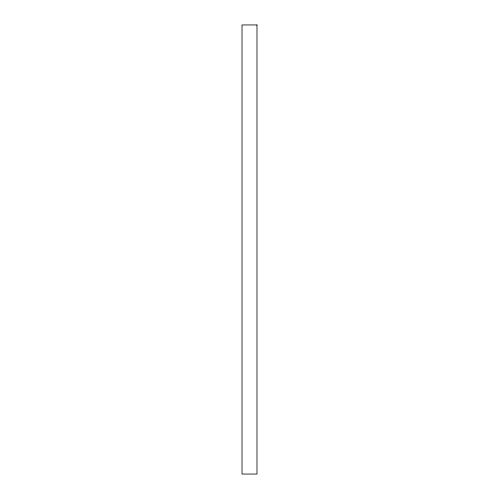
<?xml version="1.0" encoding="UTF-8"?>
<svg xmlns="http://www.w3.org/2000/svg" width="499" height="499" viewBox="0 0 499 499"><rect width="100%" height="100%" fill="white"/><g stroke="black" fill="none" stroke-linecap="round" stroke-linejoin="round"><path stroke-width="0.75" d="M256.985 24.95L242.015 24.95L242.015 474.05L256.985 474.05L256.985 24.95"/></g></svg>
